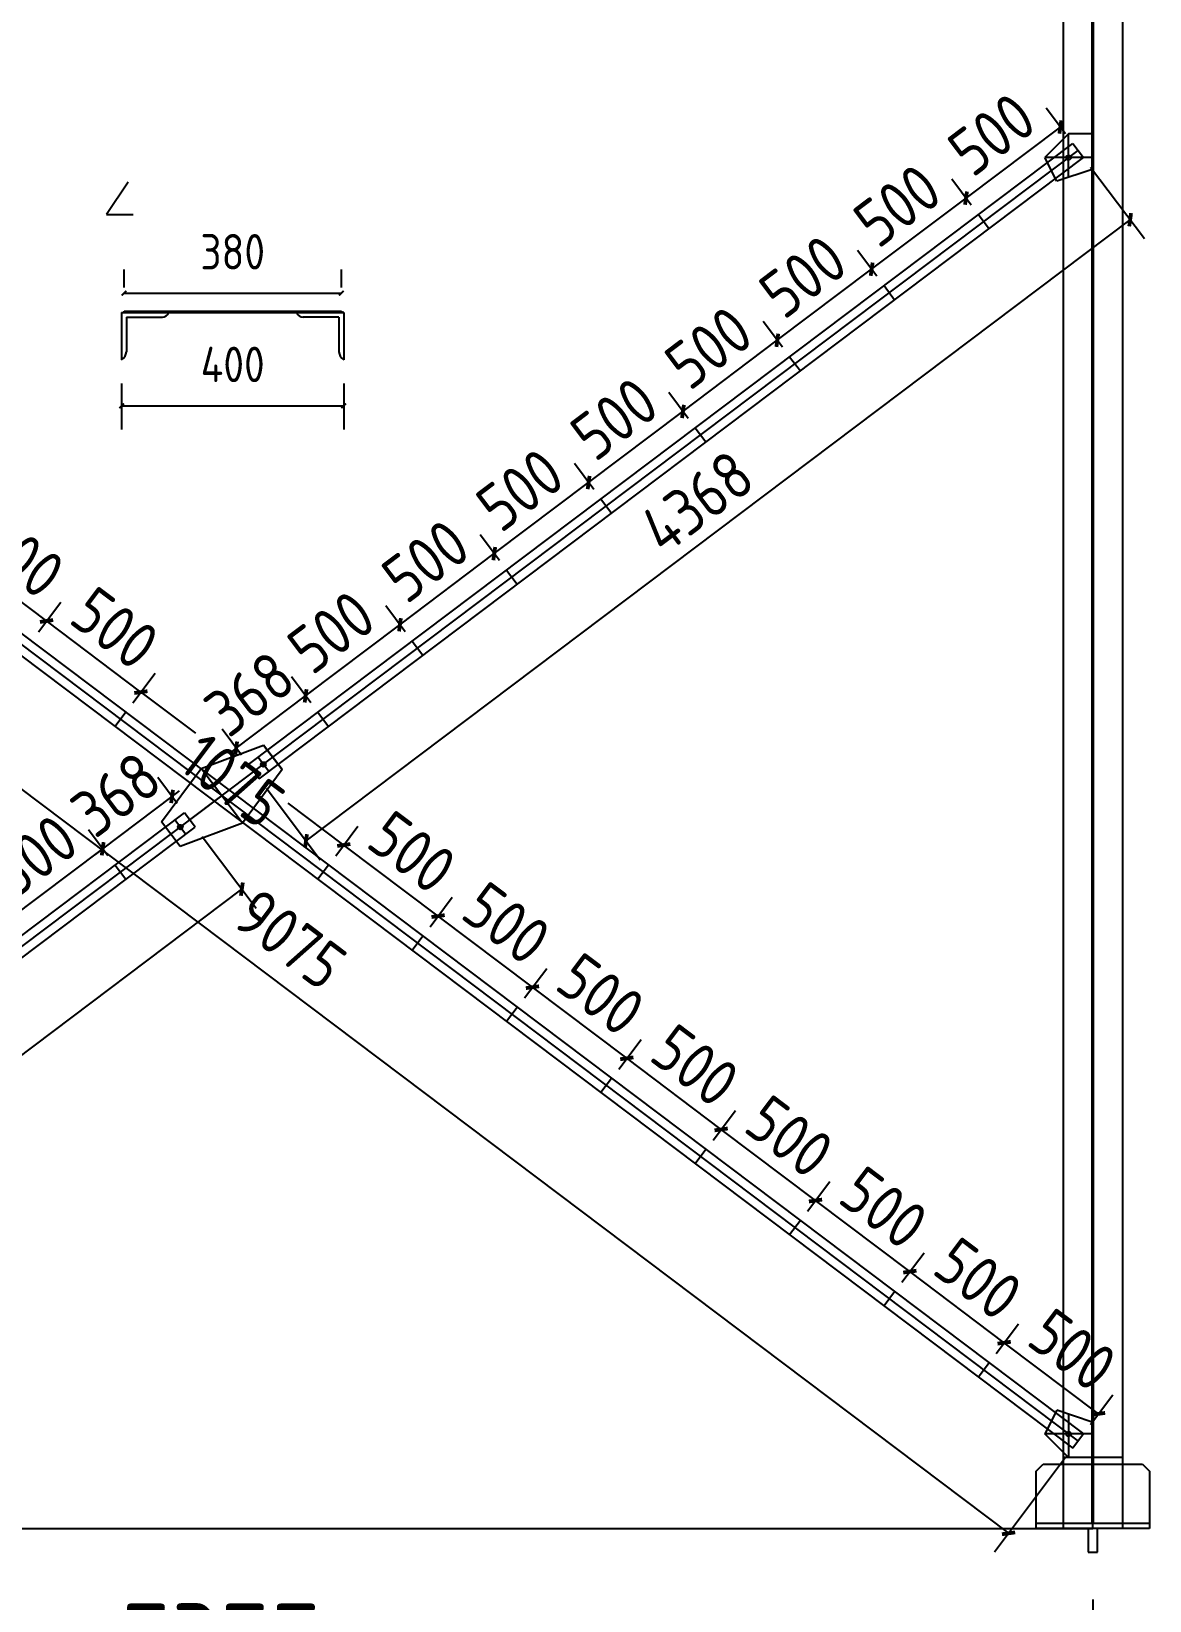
# Model space of a CAD drawing. Extents: x 411778 to 673094, y -11605 to 324395.
# Drawn here: x 499652 to 504386, y 61674 to 68313 of the extents above; entities that cross this region are included whole.
import ezdxf

# ---------------------------------------------------------------- set-up
doc = ezdxf.new("R2010")
doc.units = 0
doc.header["$LTSCALE"] = 1000
doc.header["$MEASUREMENT"] = 0
doc.layers.add('DOTE', color=1, linetype='Continuous')
doc.styles.get("Standard").update_dxf_attribs({"font": 'gbenor.shx', "bigfont": 'gbcbig.shx'})
doc.dimstyles.get("Standard").update_dxf_attribs({"dimscale": 100, "dimtxt": 3.5, "dimasz": 1, "dimexe": 2.5, "dimexo": 3, "dimgap": 1.5, "dimtad": 1, "dimdec": 0, "dimzin": 0, "dimdsep": 46, "dimtxsty": 'Standard', "dimblk": 'ARCHTICK', "dimcen": 0.09, "dimadec": 0, "dimazin": 0, "dimtfac": 1, "dimtdec": 0, "dimtix": 1, "dimtmove": 2, "dimatfit": 3, "dimfxl": 1, "dimtolj": 1, "dimtzin": 0, "dimarcsym": 0})

# ---------------------------------------------------------------- blocks, each defined once
blk = doc.blocks.new('_ArchTick')
at = {"color": 0, "linetype": 'ByBlock', "const_width": 0.4}
blk.add_lwpolyline([(-0.5, -0.5), (0.5, 0.5)], dxfattribs=at)
blk = doc.blocks.new('*D704')
at = {"color": 0, "lineweight": -2}
for p, q in [((496771, 61679), (496771, 60912)), ((504146, 61679), (504146, 60912)), ((496771, 61162), (504146, 61162))]:
    blk.add_line(p, q, dxfattribs=at)
at = {"layer": 'Defpoints', "color": 0}
for p in [(496771, 61979), (504146, 61979), (504146, 61162)]:
    blk.add_point(p, dxfattribs=at)
at = {"color": 0, "lineweight": -2, "xscale": 100, "yscale": 100, "zscale": 100, "rotation": 180}
blk.add_blockref('_ArchTick', (496771, 61162), dxfattribs=at)
at = {"color": 0, "lineweight": -2, "xscale": 100, "yscale": 100, "zscale": 100}
blk.add_blockref('_ArchTick', (504146, 61162), dxfattribs=at)
at = {"color": 0, "insert": (500458.5, 61487), "char_height": 350, "attachment_point": 5}
blk.add_mtext('\\A1;7375', dxfattribs=at)
blk = doc.blocks.new('*D713')
at = {"color": 3, "lineweight": -2}
for p, q in [((499976.4, 64825.4), (499894.1, 64934.8)), ((499554.9, 64554.1), (499954.2, 64854.9)), ((499577.1, 64524.6), (499494.7, 64633.9))]:
    blk.add_line(p, q, dxfattribs=at)
at = {"layer": 'Defpoints', "color": 0}
for p in [(499954.2, 64854.9), (500006.5, 64785.5), (499607.1, 64484.7)]:
    blk.add_point(p, dxfattribs=at)
at = {"color": 3, "lineweight": -2, "xscale": 40, "yscale": 40, "zscale": 40}
for p, rotation in [((499954.2, 64854.9), 36.98863594394676), ((499554.9, 64554.1), 216.9886359439468)]:
    blk.add_blockref('_ArchTick', p, dxfattribs=dict(at, rotation=rotation))
at = {"color": 0, "insert": (499664.3, 64824.3), "char_height": 200, "attachment_point": 5, "rotation": 36.98864}
blk.add_mtext('\\A1;500', dxfattribs=at)
blk = doc.blocks.new('*D714')
at = {"color": 3, "lineweight": -2}
for p, q in [((500270.1, 65046.6), (500187.7, 65155.9)), ((499954.2, 64854.9), (500247.9, 65076.1)), ((500247.9, 65076.1), (500279.8, 65100.1)), ((499976.4, 64825.4), (499894.1, 64934.8)), ((499954.2, 64854.9), (499922.3, 64830.8))]:
    blk.add_line(p, q, dxfattribs=at)
at = {"layer": 'Defpoints', "color": 0}
for p in [(500247.9, 65076.1), (500300.1, 65006.7), (500006.5, 64785.5)]:
    blk.add_point(p, dxfattribs=at)
at = {"color": 3, "lineweight": -2, "xscale": 40, "yscale": 40, "zscale": 40}
for p, rotation in [((500247.9, 65076.1), 216.9886359439468), ((499954.2, 64854.9), 36.98863594394673)]:
    blk.add_blockref('_ArchTick', p, dxfattribs=dict(at, rotation=rotation))
at = {"color": 0, "insert": (500010.8, 65085.3), "char_height": 200, "attachment_point": 5, "rotation": 36.98864}
blk.add_mtext('\\A1;368', dxfattribs=at)
blk = doc.blocks.new('*D715')
at = {"color": 3, "lineweight": -2}
for p, q in [((500835.3, 65472.3), (500752.9, 65581.7)), ((500519.4, 65280.6), (500813.1, 65501.8)), ((500813.1, 65501.8), (500845, 65525.9)), ((500541.6, 65251.2), (500459.3, 65360.5)), ((500519.4, 65280.6), (500487.5, 65256.6))]:
    blk.add_line(p, q, dxfattribs=at)
at = {"layer": 'Defpoints', "color": 0}
for p in [(500813.1, 65501.8), (500865.4, 65432.4), (500571.7, 65211.2)]:
    blk.add_point(p, dxfattribs=at)
at = {"color": 3, "lineweight": -2, "xscale": 40, "yscale": 40, "zscale": 40}
for p, rotation in [((500813.1, 65501.8), 216.9886359439468), ((500519.4, 65280.6), 36.98863594394673)]:
    blk.add_blockref('_ArchTick', p, dxfattribs=dict(at, rotation=rotation))
at = {"color": 0, "insert": (500576, 65511), "char_height": 200, "attachment_point": 5, "rotation": 36.98864}
blk.add_mtext('\\A1;368', dxfattribs=at)
blk = doc.blocks.new('*D716')
at = {"color": 3, "lineweight": -2}
for p, q in [((501234.7, 65773.2), (501152.3, 65882.5)), ((500813.1, 65501.8), (501212.5, 65802.6)), ((500835.3, 65472.3), (500752.9, 65581.7))]:
    blk.add_line(p, q, dxfattribs=at)
at = {"layer": 'Defpoints', "color": 0}
for p in [(501212.5, 65802.6), (501264.7, 65733.2), (500865.4, 65432.4)]:
    blk.add_point(p, dxfattribs=at)
at = {"color": 3, "lineweight": -2, "xscale": 40, "yscale": 40, "zscale": 40}
for p, rotation in [((501212.5, 65802.6), 36.98863594394676), ((500813.1, 65501.8), 216.9886359439468)]:
    blk.add_blockref('_ArchTick', p, dxfattribs=dict(at, rotation=rotation))
at = {"color": 0, "insert": (500922.5, 65772), "char_height": 200, "attachment_point": 5, "rotation": 36.98864}
blk.add_mtext('\\A1;500', dxfattribs=at)
blk = doc.blocks.new('*D717')
at = {"color": 3, "lineweight": -2}
for p, q in [((501634, 66074), (501551.7, 66183.3)), ((501212.5, 65802.6), (501611.8, 66103.5)), ((501234.7, 65773.2), (501152.3, 65882.5))]:
    blk.add_line(p, q, dxfattribs=at)
at = {"layer": 'Defpoints', "color": 0}
for p in [(501611.8, 66103.5), (501664.1, 66034.1), (501264.7, 65733.2)]:
    blk.add_point(p, dxfattribs=at)
at = {"color": 3, "lineweight": -2, "xscale": 40, "yscale": 40, "zscale": 40}
for p, rotation in [((501611.8, 66103.5), 36.98863594394676), ((501212.5, 65802.6), 216.9886359439468)]:
    blk.add_blockref('_ArchTick', p, dxfattribs=dict(at, rotation=rotation))
at = {"color": 0, "insert": (501321.9, 66072.9), "char_height": 200, "attachment_point": 5, "rotation": 36.98864}
blk.add_mtext('\\A1;500', dxfattribs=at)
blk = doc.blocks.new('*D718')
at = {"color": 3, "lineweight": -2}
for p, q in [((502033.4, 66374.8), (501951, 66484.2)), ((501611.8, 66103.5), (502011.2, 66404.3)), ((501634, 66074), (501551.7, 66183.3))]:
    blk.add_line(p, q, dxfattribs=at)
at = {"layer": 'Defpoints', "color": 0}
for p in [(502011.2, 66404.3), (502063.5, 66334.9), (501664.1, 66034.1)]:
    blk.add_point(p, dxfattribs=at)
at = {"color": 3, "lineweight": -2, "xscale": 40, "yscale": 40, "zscale": 40}
for p, rotation in [((502011.2, 66404.3), 36.98863594394676), ((501611.8, 66103.5), 216.9886359439468)]:
    blk.add_blockref('_ArchTick', p, dxfattribs=dict(at, rotation=rotation))
at = {"color": 0, "insert": (501721.3, 66373.7), "char_height": 200, "attachment_point": 5, "rotation": 36.98864}
blk.add_mtext('\\A1;500', dxfattribs=at)
blk = doc.blocks.new('*D719')
at = {"color": 3, "lineweight": -2}
for p, q in [((502432.8, 66675.7), (502350.4, 66785)), ((502011.2, 66404.3), (502410.6, 66705.1)), ((502033.4, 66374.8), (501951, 66484.2))]:
    blk.add_line(p, q, dxfattribs=at)
at = {"layer": 'Defpoints', "color": 0}
for p in [(502410.6, 66705.1), (502462.9, 66635.7), (502063.5, 66334.9)]:
    blk.add_point(p, dxfattribs=at)
at = {"color": 3, "lineweight": -2, "xscale": 40, "yscale": 40, "zscale": 40}
for p, rotation in [((502410.6, 66705.1), 36.98863594394676), ((502011.2, 66404.3), 216.9886359439468)]:
    blk.add_blockref('_ArchTick', p, dxfattribs=dict(at, rotation=rotation))
at = {"color": 0, "insert": (502120.7, 66674.5), "char_height": 200, "attachment_point": 5, "rotation": 36.98864}
blk.add_mtext('\\A1;500', dxfattribs=at)
blk = doc.blocks.new('*D720')
at = {"color": 3, "lineweight": -2}
for p, q in [((502832.2, 66976.5), (502749.8, 67085.8)), ((502410.6, 66705.1), (502810, 67006)), ((502432.8, 66675.7), (502350.4, 66785))]:
    blk.add_line(p, q, dxfattribs=at)
at = {"layer": 'Defpoints', "color": 0}
for p in [(502810, 67006), (502862.2, 66936.6), (502462.9, 66635.7)]:
    blk.add_point(p, dxfattribs=at)
at = {"color": 3, "lineweight": -2, "xscale": 40, "yscale": 40, "zscale": 40}
for p, rotation in [((502810, 67006), 36.98863594394676), ((502410.6, 66705.1), 216.9886359439468)]:
    blk.add_blockref('_ArchTick', p, dxfattribs=dict(at, rotation=rotation))
at = {"color": 0, "insert": (502520, 66975.4), "char_height": 200, "attachment_point": 5, "rotation": 36.98864}
blk.add_mtext('\\A1;500', dxfattribs=at)
blk = doc.blocks.new('*D721')
at = {"color": 3, "lineweight": -2}
for p, q in [((503231.5, 67277.3), (503149.2, 67386.7)), ((502810, 67006), (503209.3, 67306.8)), ((502832.2, 66976.5), (502749.8, 67085.8))]:
    blk.add_line(p, q, dxfattribs=at)
at = {"layer": 'Defpoints', "color": 0}
for p in [(503209.3, 67306.8), (503261.6, 67237.4), (502862.2, 66936.6)]:
    blk.add_point(p, dxfattribs=at)
at = {"color": 3, "lineweight": -2, "xscale": 40, "yscale": 40, "zscale": 40}
for p, rotation in [((503209.3, 67306.8), 36.98863594394676), ((502810, 67006), 216.9886359439468)]:
    blk.add_blockref('_ArchTick', p, dxfattribs=dict(at, rotation=rotation))
at = {"color": 0, "insert": (502919.4, 67276.2), "char_height": 200, "attachment_point": 5, "rotation": 36.98864}
blk.add_mtext('\\A1;500', dxfattribs=at)
blk = doc.blocks.new('*D722')
at = {"color": 3, "lineweight": -2}
for p, q in [((503630.9, 67578.1), (503548.6, 67687.5)), ((503209.3, 67306.8), (503608.7, 67607.6)), ((503231.5, 67277.3), (503149.2, 67386.7))]:
    blk.add_line(p, q, dxfattribs=at)
at = {"layer": 'Defpoints', "color": 0}
for p in [(503608.7, 67607.6), (503661, 67538.2), (503261.6, 67237.4)]:
    blk.add_point(p, dxfattribs=at)
at = {"color": 3, "lineweight": -2, "xscale": 40, "yscale": 40, "zscale": 40}
for p, rotation in [((503608.7, 67607.6), 36.98863594394676), ((503209.3, 67306.8), 216.9886359439468)]:
    blk.add_blockref('_ArchTick', p, dxfattribs=dict(at, rotation=rotation))
at = {"color": 0, "insert": (503318.8, 67577), "char_height": 200, "attachment_point": 5, "rotation": 36.98864}
blk.add_mtext('\\A1;500', dxfattribs=at)
blk = doc.blocks.new('*D723')
at = {"color": 3, "lineweight": -2}
for p, q in [((504030.3, 67879), (503947.9, 67988.3)), ((503608.7, 67607.6), (504008.1, 67908.4)), ((503630.9, 67578.1), (503548.6, 67687.5))]:
    blk.add_line(p, q, dxfattribs=at)
at = {"layer": 'Defpoints', "color": 0}
for p in [(504008.1, 67908.4), (504060.4, 67839), (503661, 67538.2)]:
    blk.add_point(p, dxfattribs=at)
at = {"color": 3, "lineweight": -2, "xscale": 40, "yscale": 40, "zscale": 40}
for p, rotation in [((504008.1, 67908.4), 36.98863594394676), ((503608.7, 67607.6), 216.9886359439468)]:
    blk.add_blockref('_ArchTick', p, dxfattribs=dict(at, rotation=rotation))
at = {"color": 0, "insert": (503718.2, 67877.8), "char_height": 200, "attachment_point": 5, "rotation": 36.98864}
blk.add_mtext('\\A1;500', dxfattribs=at)
blk = doc.blocks.new('*D724')
at = {"color": 3, "lineweight": -2}
for p, q in [((503736.2, 62719.6), (503830.5, 62844.8)), ((504169.7, 62464.1), (503770.3, 62764.9)), ((504135.6, 62418.8), (504229.9, 62544))]:
    blk.add_line(p, q, dxfattribs=at)
at = {"layer": 'Defpoints', "color": 0}
for p in [(503770.3, 62764.9), (503706.1, 62679.7), (504105.5, 62378.9)]:
    blk.add_point(p, dxfattribs=at)
at = {"color": 3, "lineweight": -2, "xscale": 40, "yscale": 40, "zscale": 40}
for p, rotation in [((503770.3, 62764.9), 143.0113640560332), ((504169.7, 62464.1), 323.0113640560332)]:
    blk.add_blockref('_ArchTick', p, dxfattribs=dict(at, rotation=rotation))
at = {"color": 0, "insert": (504060.2, 62734.3), "char_height": 200, "attachment_point": 5, "rotation": 323.01136}
blk.add_mtext('\\A1;500', dxfattribs=at)
blk = doc.blocks.new('*D725')
at = {"color": 3, "lineweight": -2}
for p, q in [((503336.8, 63020.5), (503431.1, 63145.6)), ((503770.3, 62764.9), (503370.9, 63065.7)), ((503736.2, 62719.6), (503830.5, 62844.8))]:
    blk.add_line(p, q, dxfattribs=at)
at = {"layer": 'Defpoints', "color": 0}
for p in [(503370.9, 63065.7), (503306.7, 62980.5), (503706.1, 62679.7)]:
    blk.add_point(p, dxfattribs=at)
at = {"color": 3, "lineweight": -2, "xscale": 40, "yscale": 40, "zscale": 40}
for p, rotation in [((503370.9, 63065.7), 143.0113640560533), ((503770.3, 62764.9), 323.0113640560533)]:
    blk.add_blockref('_ArchTick', p, dxfattribs=dict(at, rotation=rotation))
at = {"color": 0, "insert": (503660.9, 63035.1), "char_height": 200, "attachment_point": 5, "rotation": 323.01136}
blk.add_mtext('\\A1;500', dxfattribs=at)
blk = doc.blocks.new('*D726')
at = {"color": 3, "lineweight": -2}
for p, q in [((502937.5, 63321.3), (503031.7, 63446.4)), ((503370.9, 63065.7), (502971.6, 63366.6)), ((503336.8, 63020.5), (503431.1, 63145.6))]:
    blk.add_line(p, q, dxfattribs=at)
at = {"layer": 'Defpoints', "color": 0}
for p in [(502971.6, 63366.6), (502907.4, 63281.4), (503306.7, 62980.5)]:
    blk.add_point(p, dxfattribs=at)
at = {"color": 3, "lineweight": -2, "xscale": 40, "yscale": 40, "zscale": 40}
for p, rotation in [((502971.6, 63366.6), 143.0113640560533), ((503370.9, 63065.7), 323.0113640560533)]:
    blk.add_blockref('_ArchTick', p, dxfattribs=dict(at, rotation=rotation))
at = {"color": 0, "insert": (503261.5, 63336), "char_height": 200, "attachment_point": 5, "rotation": 323.01136}
blk.add_mtext('\\A1;500', dxfattribs=at)
blk = doc.blocks.new('*D727')
at = {"color": 3, "lineweight": -2}
for p, q in [((502538.1, 63622.1), (502632.3, 63747.3)), ((502971.6, 63366.6), (502572.2, 63667.4)), ((502937.5, 63321.3), (503031.7, 63446.4))]:
    blk.add_line(p, q, dxfattribs=at)
at = {"layer": 'Defpoints', "color": 0}
for p in [(502572.2, 63667.4), (502508, 63582.2), (502907.4, 63281.4)]:
    blk.add_point(p, dxfattribs=at)
at = {"color": 3, "lineweight": -2, "xscale": 40, "yscale": 40, "zscale": 40}
for p, rotation in [((502572.2, 63667.4), 143.0113640560533), ((502971.6, 63366.6), 323.0113640560533)]:
    blk.add_blockref('_ArchTick', p, dxfattribs=dict(at, rotation=rotation))
at = {"color": 0, "insert": (502862.1, 63636.8), "char_height": 200, "attachment_point": 5, "rotation": 323.01136}
blk.add_mtext('\\A1;500', dxfattribs=at)
blk = doc.blocks.new('*D728')
at = {"color": 3, "lineweight": -2}
for p, q in [((502138.7, 63922.9), (502233, 64048.1)), ((502572.2, 63667.4), (502172.8, 63968.2)), ((502538.1, 63622.1), (502632.3, 63747.3))]:
    blk.add_line(p, q, dxfattribs=at)
at = {"layer": 'Defpoints', "color": 0}
for p in [(502172.8, 63968.2), (502108.6, 63883), (502508, 63582.2)]:
    blk.add_point(p, dxfattribs=at)
at = {"color": 3, "lineweight": -2, "xscale": 40, "yscale": 40, "zscale": 40}
for p, rotation in [((502172.8, 63968.2), 143.0113640560533), ((502572.2, 63667.4), 323.0113640560533)]:
    blk.add_blockref('_ArchTick', p, dxfattribs=dict(at, rotation=rotation))
at = {"color": 0, "insert": (502462.7, 63937.6), "char_height": 200, "attachment_point": 5, "rotation": 323.01136}
blk.add_mtext('\\A1;500', dxfattribs=at)
blk = doc.blocks.new('*D729')
at = {"color": 3, "lineweight": -2}
for p, q in [((501739.3, 64223.8), (501833.6, 64348.9)), ((502172.8, 63968.2), (501773.4, 64269.1)), ((502138.7, 63922.9), (502233, 64048.1))]:
    blk.add_line(p, q, dxfattribs=at)
at = {"layer": 'Defpoints', "color": 0}
for p in [(501773.4, 64269.1), (501709.2, 64183.8), (502108.6, 63883)]:
    blk.add_point(p, dxfattribs=at)
at = {"color": 3, "lineweight": -2, "xscale": 40, "yscale": 40, "zscale": 40}
for p, rotation in [((501773.4, 64269.1), 143.0113640560533), ((502172.8, 63968.2), 323.0113640560533)]:
    blk.add_blockref('_ArchTick', p, dxfattribs=dict(at, rotation=rotation))
at = {"color": 0, "insert": (502063.4, 64238.5), "char_height": 200, "attachment_point": 5, "rotation": 323.01136}
blk.add_mtext('\\A1;500', dxfattribs=at)
blk = doc.blocks.new('*D730')
at = {"color": 3, "lineweight": -2}
for p, q in [((501339.9, 64524.6), (501434.2, 64649.8)), ((501773.4, 64269.1), (501374, 64569.9)), ((501739.3, 64223.8), (501833.6, 64348.9))]:
    blk.add_line(p, q, dxfattribs=at)
at = {"layer": 'Defpoints', "color": 0}
for p in [(501374, 64569.9), (501309.9, 64484.7), (501709.2, 64183.8)]:
    blk.add_point(p, dxfattribs=at)
at = {"color": 3, "lineweight": -2, "xscale": 40, "yscale": 40, "zscale": 40}
for p, rotation in [((501374, 64569.9), 143.0113640560533), ((501773.4, 64269.1), 323.0113640560533)]:
    blk.add_blockref('_ArchTick', p, dxfattribs=dict(at, rotation=rotation))
at = {"color": 0, "insert": (501664, 64539.3), "char_height": 200, "attachment_point": 5, "rotation": 323.01136}
blk.add_mtext('\\A1;500', dxfattribs=at)
blk = doc.blocks.new('*D731')
at = {"color": 3, "lineweight": -2}
for p, q in [((500940.6, 64825.4), (501034.8, 64950.6)), ((501374, 64569.9), (500974.7, 64870.7)), ((501339.9, 64524.6), (501434.2, 64649.8))]:
    blk.add_line(p, q, dxfattribs=at)
at = {"layer": 'Defpoints', "color": 0}
for p in [(500974.7, 64870.7), (500910.5, 64785.5), (501309.9, 64484.7)]:
    blk.add_point(p, dxfattribs=at)
at = {"color": 3, "lineweight": -2, "xscale": 40, "yscale": 40, "zscale": 40}
for p, rotation in [((500974.7, 64870.7), 143.0113640560533), ((501374, 64569.9), 323.0113640560533)]:
    blk.add_blockref('_ArchTick', p, dxfattribs=dict(at, rotation=rotation))
at = {"color": 0, "insert": (501264.6, 64840.1), "char_height": 200, "attachment_point": 5, "rotation": 323.01136}
blk.add_mtext('\\A1;500', dxfattribs=at)
blk = doc.blocks.new('*D732')
at = {"color": 3, "lineweight": -2}
for p, q in [((500081.7, 65472.3), (500176, 65597.5)), ((500115.8, 65517.6), (500347.2, 65343.4)), ((500974.7, 64870.7), (500738.8, 65048.4)), ((500940.6, 64825.4), (501034.8, 64950.6))]:
    blk.add_line(p, q, dxfattribs=at)
at = {"layer": 'Defpoints', "color": 0}
for p in [(500115.8, 65517.6), (500051.6, 65432.4), (500910.5, 64785.5)]:
    blk.add_point(p, dxfattribs=at)
at = {"color": 3, "lineweight": -2, "xscale": 40, "yscale": 40, "zscale": 40}
for p, rotation in [((500115.8, 65517.6), 143.0113640560533), ((500974.7, 64870.7), 323.0113640560533)]:
    blk.add_blockref('_ArchTick', p, dxfattribs=dict(at, rotation=rotation))
at = {"color": 0, "insert": (500503.5, 65143.5), "char_height": 200, "attachment_point": 5, "rotation": 323.01136}
blk.add_mtext('\\A1;1075', dxfattribs=at)
blk = doc.blocks.new('*D733')
at = {"color": 3, "lineweight": -2}
for p, q in [((499682.3, 65773.2), (499776.6, 65898.3)), ((500115.8, 65517.6), (499716.5, 65818.5)), ((500081.7, 65472.3), (500176, 65597.5))]:
    blk.add_line(p, q, dxfattribs=at)
at = {"layer": 'Defpoints', "color": 0}
for p in [(499716.5, 65818.5), (499652.3, 65733.2), (500051.6, 65432.4)]:
    blk.add_point(p, dxfattribs=at)
at = {"color": 3, "lineweight": -2, "xscale": 40, "yscale": 40, "zscale": 40}
for p, rotation in [((499716.5, 65818.5), 143.0113640560533), ((500115.8, 65517.6), 323.0113640560533)]:
    blk.add_blockref('_ArchTick', p, dxfattribs=dict(at, rotation=rotation))
at = {"color": 0, "insert": (500006.4, 65787.9), "char_height": 200, "attachment_point": 5, "rotation": 323.01136}
blk.add_mtext('\\A1;500', dxfattribs=at)
blk = doc.blocks.new('*D734')
at = {"color": 3, "lineweight": -2}
for p, q in [((499283, 66074), (499377.2, 66199.2)), ((499716.5, 65818.5), (499317.1, 66119.3)), ((499682.3, 65773.2), (499776.6, 65898.3))]:
    blk.add_line(p, q, dxfattribs=at)
at = {"layer": 'Defpoints', "color": 0}
for p in [(499317.1, 66119.3), (499252.9, 66034.1), (499652.3, 65733.2)]:
    blk.add_point(p, dxfattribs=at)
at = {"color": 3, "lineweight": -2, "xscale": 40, "yscale": 40, "zscale": 40}
for p, rotation in [((499317.1, 66119.3), 143.0113640560533), ((499716.5, 65818.5), 323.0113640560533)]:
    blk.add_blockref('_ArchTick', p, dxfattribs=dict(at, rotation=rotation))
at = {"color": 0, "insert": (499607, 66088.7), "char_height": 200, "attachment_point": 5, "rotation": 323.01136}
blk.add_mtext('\\A1;500', dxfattribs=at)
blk = doc.blocks.new('*D741')
at = {"color": 3, "lineweight": -2}
for p, q in [((500375.4, 64906.8), (500603.4, 64604)), ((497054.6, 62056.1), (500543.3, 64683.9)), ((496886.7, 62279), (497114.8, 61976.2))]:
    blk.add_line(p, q, dxfattribs=at)
at = {"layer": 'Defpoints', "color": 0}
for p in [(500345.3, 64946.8), (500543.3, 64683.9), (496856.6, 62319)]:
    blk.add_point(p, dxfattribs=at)
at = {"color": 3, "lineweight": -2, "xscale": 40, "yscale": 40, "zscale": 40}
for p, rotation in [((500543.3, 64683.9), 36.98863594396601), ((497054.6, 62056.1), 216.988635943966)]:
    blk.add_blockref('_ArchTick', p, dxfattribs=dict(at, rotation=rotation))
at = {"color": 0, "insert": (498708.7, 63489.8), "char_height": 200, "attachment_point": 5, "rotation": 36.98864}
blk.add_mtext('\\A1;4368', dxfattribs=at)
blk = doc.blocks.new('*D742')
at = {"color": 3, "lineweight": -2}
for p, q in [((504135.6, 67739.2), (504363.7, 67436.4)), ((500814.9, 64888.5), (504303.5, 67516.3)), ((500646.9, 65111.4), (500875, 64808.6))]:
    blk.add_line(p, q, dxfattribs=at)
at = {"layer": 'Defpoints', "color": 0}
for p in [(504105.5, 67779.1), (504303.5, 67516.3), (500616.9, 65151.3)]:
    blk.add_point(p, dxfattribs=at)
at = {"color": 3, "lineweight": -2, "xscale": 40, "yscale": 40, "zscale": 40}
for p, rotation in [((504303.5, 67516.3), 36.98863594394676), ((500814.9, 64888.5), 216.9886359439468)]:
    blk.add_blockref('_ArchTick', p, dxfattribs=dict(at, rotation=rotation))
at = {"color": 0, "insert": (502468.9, 66322.2), "char_height": 200, "attachment_point": 5, "rotation": 36.98864}
blk.add_mtext('\\A1;4368', dxfattribs=at)
blk = doc.blocks.new('*D743')
at = {"color": 3, "lineweight": -2}
for p, q in [((496781.4, 67739.2), (496479.9, 67338.9)), ((496540.1, 67418.8), (503788.9, 61958.6)), ((504030.3, 62279), (503728.8, 61878.7))]:
    blk.add_line(p, q, dxfattribs=at)
at = {"layer": 'Defpoints', "color": 0}
for p in [(496811.5, 67779.1), (504060.4, 62319), (503788.9, 61958.6)]:
    blk.add_point(p, dxfattribs=at)
at = {"color": 3, "lineweight": -2, "xscale": 40, "yscale": 40, "zscale": 40}
for p, rotation in [((496540.1, 67418.8), 143.011364056067), ((503788.9, 61958.6), 323.011364056067)]:
    blk.add_blockref('_ArchTick', p, dxfattribs=dict(at, rotation=rotation))
at = {"color": 0, "insert": (500748.5, 64471.5), "char_height": 200, "attachment_point": 5, "rotation": 323.01136}
blk.add_mtext('\\A1;9075', dxfattribs=at)
blk = doc.blocks.new('*D804')
at = {"color": 3, "lineweight": -2}
for p, q in [((500034.4, 66823.9), (500034.4, 66629)), ((500974.4, 66823.9), (500974.4, 66629)), ((500034.4, 66729), (500974.4, 66729))]:
    blk.add_line(p, q, dxfattribs=at)
at = {"layer": 'Defpoints', "color": 0}
for p in [(500034.4, 66923.9), (500974.4, 66923.9), (500974.4, 66729)]:
    blk.add_point(p, dxfattribs=at)
at = {"color": 3, "lineweight": -2, "xscale": 20, "yscale": 20, "zscale": 20, "rotation": 180}
blk.add_blockref('_ArchTick', (500034.4, 66729), dxfattribs=at)
at = {"color": 3, "lineweight": -2, "xscale": 20, "yscale": 20, "zscale": 20}
blk.add_blockref('_ArchTick', (500974.4, 66729), dxfattribs=at)
at = {"color": 0, "insert": (500504.4, 66904), "char_height": 150, "attachment_point": 5}
blk.add_mtext('\\A1;400', dxfattribs=at)
blk = doc.blocks.new('*D805')
at = {"color": 3, "lineweight": -2}
for p, q in [((500044.4, 67228.9), (500044.4, 67305.6)), ((500964.4, 67228.9), (500964.4, 67305.6)), ((500044.4, 67205.6), (500964.4, 67205.6))]:
    blk.add_line(p, q, dxfattribs=at)
at = {"layer": 'Defpoints', "color": 0}
for p in [(500964.4, 67205.6), (500044.4, 67128.9), (500964.4, 67128.9)]:
    blk.add_point(p, dxfattribs=at)
at = {"color": 3, "lineweight": -2, "xscale": 20, "yscale": 20, "zscale": 20, "rotation": 180}
blk.add_blockref('_ArchTick', (500044.4, 67205.6), dxfattribs=at)
at = {"color": 3, "lineweight": -2, "xscale": 20, "yscale": 20, "zscale": 20}
blk.add_blockref('_ArchTick', (500964.4, 67205.6), dxfattribs=at)
at = {"color": 0, "insert": (500504.4, 67380.6), "char_height": 150, "attachment_point": 5}
blk.add_mtext('\\A1;380', dxfattribs=at)
blk = doc.blocks.new('*D2275')
at = {"color": 3, "lineweight": -2}
for p, q in [((504109.2, 70037.2), (504227, 69448.6)), ((496940.3, 68092.8), (504207.3, 69546.6)), ((496842.1, 68583.4), (496959.9, 67994.8))]:
    blk.add_line(p, q, dxfattribs=at)
at = {"layer": 'Defpoints', "color": 0}
for p in [(504099.4, 70086.2), (504207.3, 69546.6), (496832.3, 68632.4)]:
    blk.add_point(p, dxfattribs=at)
at = {"color": 3, "lineweight": -2, "xscale": 40, "yscale": 40, "zscale": 40}
for p, rotation in [((504207.3, 69546.6), 11.31299442100062), ((496940.3, 68092.8), 191.3129944210006)]:
    blk.add_blockref('_ArchTick', p, dxfattribs=dict(at, rotation=rotation))
at = {"color": 0, "insert": (500544.4, 68966.8), "char_height": 200, "attachment_point": 5, "rotation": 11.31299}
blk.add_mtext('\\A1;7411', dxfattribs=at)

msp = doc.modelspace()

# ---------------------------------------------------------------- linework, layer by layer
for p, q in [((504021, 61979), (504021, 70979)), ((504143, 62001), (504143, 70979)), ((504149, 62001), (504149, 70979)), ((504271, 70979), (504271, 61979)), ((496770.2, 67857.2), (504082.9, 62348.9)), ((504043, 67879), (503943, 67779)), ((504143, 67879), (504043, 67879)), ((504043, 67695.7), (504043, 67879)), ((504143, 67729), (504143, 67879)), ((496856.6, 67839), (504105.5, 62378.9)), ((500571.7, 65211.2), (504060.4, 67839)), ((500594.3, 65181.3), (504082.9, 67809.1)), ((504060.4, 67839), (504105.5, 67779.1)), ((496811.5, 67779.1), (504060.4, 62319)), ((500616.9, 65151.3), (504105.5, 67779.1)), ((504143, 67779), (503943, 67779)), ((503993, 67679), (503943, 67779)), ((504143, 67729), (503993, 67679)), ((500061.5, 67675.1), (499970.5, 67538.6)), ((499970.5, 67538.6), (500082.5, 67538.6)), ((503661, 67538.2), (503706.1, 67478.3)), ((503261.6, 67237.4), (503306.7, 67177.5)), ((500034.4, 67123.9), (500034.4, 66923.9)), ((500034.4, 67123.9), (500234.4, 67123.9)), ((500034.4, 67123.9), (500974.4, 67123.9)), ((500044.4, 67123.9), (500044.4, 67128.9)), ((500504.4, 67123.9), (500044.4, 67123.9)), ((500504.4, 67123.9), (500274.4, 67123.9)), ((500974.4, 67123.9), (500774.4, 67123.9)), ((500964.4, 67128.9), (500964.4, 67123.9)), ((500974.4, 67123.9), (500974.4, 66923.9)), ((500974.4, 67123.9), (500974.4, 66923.9)), ((500054.4, 67103.9), (500054.4, 66957.9)), ((500054.4, 67103.9), (500206.9, 67103.9)), ((500954.4, 67103.9), (500801.9, 67103.9)), ((500954.4, 67103.9), (500954.4, 66957.9)), ((502862.2, 66936.6), (502907.4, 66876.6)), ((502462.9, 66635.7), (502508, 66575.8)), ((502063.5, 66334.9), (502108.6, 66275)), ((501664.1, 66034.1), (501709.2, 65974.2)), ((501264.7, 65733.2), (501309.9, 65673.3)), ((500051.6, 65432.4), (500006.5, 65372.5)), ((500865.4, 65432.4), (500910.5, 65372.5)), ((500371.3, 65194.8), (500635.1, 65293.4)), ((500713.3, 65189.5), (500635.1, 65293.4)), ((500635.1, 65293.4), (500713.3, 65189.5)), ((500282.8, 64946.6), (500634.2, 65211.4)), ((500616.9, 65151.3), (500571.7, 65211.2)), ((500656.8, 65181.4), (500611.7, 65241.3)), ((500203.7, 64968.5), (500371.3, 65194.8)), ((500545.7, 64963.2), (500371.3, 65194.8)), ((500713.3, 65189.5), (500545.7, 64963.2)), ((496834.1, 62348.9), (500458.5, 65079)), ((496811.5, 62378.9), (500300.1, 65006.7)), ((500345.3, 64946.8), (500300.1, 65006.7)), ((496856.6, 62319), (500345.3, 64946.8)), ((500281.9, 64864.6), (500203.7, 64968.5)), ((500305.3, 64916.7), (500260.2, 64976.6)), ((500545.7, 64963.2), (500281.9, 64864.6)), ((500006.5, 64785.5), (500051.6, 64725.6)), ((500910.5, 64785.5), (500865.4, 64725.6)), ((501309.9, 64484.7), (501264.7, 64424.8)), ((501709.2, 64183.8), (501664.1, 64123.9)), ((502108.6, 63883), (502063.5, 63823.1)), ((502508, 63582.2), (502462.9, 63522.3)), ((502907.4, 63281.4), (502862.2, 63221.4)), ((503306.7, 62980.5), (503261.6, 62920.6)), ((503706.1, 62679.7), (503661, 62619.8)), ((503993, 62479), (503943, 62379)), ((504143, 62429), (503993, 62479)), ((504043, 62462.3), (504043, 62279)), ((504143, 62429), (504143, 62279)), ((504143, 62379), (503943, 62379)), ((504043, 62279), (503943, 62379)), ((504068, 62379), (504018, 62379)), ((504043, 62404), (504043, 62354)), ((504105.5, 62378.9), (504060.4, 62319)), ((504271, 62279), (504021, 62279)), ((504143, 62279), (504043, 62279)), ((503906, 62221), (503936, 62251)), ((503906, 62001), (503906, 62221)), ((503936, 62251), (504356, 62251)), ((503936, 62251), (504356, 62251)), ((504356, 62251), (504386, 62221)), ((504386, 62221), (504386, 62001)), ((496646, 61979), (504146, 61979)), ((503906, 62001), (504386, 62001)), ((503906, 61979), (503906, 62001)), ((504386, 61979), (503906, 61979)), ((504146, 61979), (504126, 61979)), ((504386, 62001), (504386, 61979))]:
    msp.add_line(p, q)
at = {"color": 1}
for p, q in [((504146, 61979), (504146, 70979)), ((504126, 61979), (504126, 61879)), ((504166, 61879), (504166, 61979)), ((504126, 61879), (504166, 61879))]:
    msp.add_line(p, q, dxfattribs=at)
at = {"color": 2}
msp.add_line((500044.4, 67128.9), (500964.4, 67128.9), dxfattribs=at)
for centre in [(504043, 67779), (500634.2, 65211.4), (500282.8, 64946.6), (504043, 62379)]:
    msp.add_circle(centre, 10)
for centre, radius, start, end in [((500206.1, 67133.8), 30, 268.57749, 340.60709), ((500802.6, 67133.8), 30, 199.39291, 271.42251), ((500012.8, 66959.4), 41.6, 301.2337, 357.83521), ((500995.9, 66959.4), 41.6, 182.16479, 238.7663)]:
    msp.add_arc(centre, radius, start, end)
at = {"layer": 'DOTE'}
for p, q in [((504021, 61979), (504021, 70979)), ((504146, 61979), (504146, 70979))]:
    msp.add_line(p, q, dxfattribs=at)

# ---------------------------------------------------------------- dimensions: what is measured, and where the dimension line sits
for p1, p2, distance, picture, middle in [((496832.3, 68632.4), (504099.4, 70086.2), -550.3, '*D2275', (500544.4, 68966.8)), ((496856.6, 62319), (500345.3, 64946.8), -329.1, '*D741', (498708.7, 63489.8)), ((504105.5, 62378.9), (503706.1, 62679.7), -106.7, '*D724', (504060.2, 62734.3))]:
    dim = msp.add_aligned_dim(p1=p1, p2=p2, distance=distance, dimstyle='Standard', override={"dimtxt": 2, "dimasz": 0.4, "dimexe": 1, "dimexo": 0.5, "dimgap": 0.5, "dimclrd": 3, "dimclre": 3})
    dim.commit()
    dim.dimension.update_dxf_attribs({"geometry": picture, "text_midpoint": middle})
for base, p1, p2, angle, picture, middle in [((504008.1, 67908.4), (503661, 67538.2), (504060.4, 67839), 216.98864, '*D723', (503718.2, 67877.8)), ((503608.7, 67607.6), (503261.6, 67237.4), (503661, 67538.2), 216.98864, '*D722', (503318.8, 67577)), ((504303.5, 67516.3), (500616.9, 65151.3), (504105.5, 67779.1), 216.98864, '*D742', (502468.9, 66322.2)), ((503209.3, 67306.8), (502862.2, 66936.6), (503261.6, 67237.4), 216.98864, '*D721', (502919.4, 67276.2)), ((502810, 67006), (502462.9, 66635.7), (502862.2, 66936.6), 216.98864, '*D720', (502520, 66975.4)), ((502410.6, 66705.1), (502063.5, 66334.9), (502462.9, 66635.7), 216.98864, '*D719', (502120.7, 66674.5)), ((502011.2, 66404.3), (501664.1, 66034.1), (502063.5, 66334.9), 216.98864, '*D718', (501721.3, 66373.7)), ((499317.1, 66119.3), (499652.3, 65733.2), (499252.9, 66034.1), 323.01136, '*D734', (499607, 66088.7)), ((501611.8, 66103.5), (501264.7, 65733.2), (501664.1, 66034.1), 216.98864, '*D717', (501321.9, 66072.9)), ((499716.5, 65818.5), (500051.6, 65432.4), (499652.3, 65733.2), 323.01136, '*D733', (500006.4, 65787.9)), ((501212.5, 65802.6), (500865.4, 65432.4), (501264.7, 65733.2), 216.98864, '*D716', (500922.5, 65772)), ((500813.1, 65501.8), (500571.7, 65211.2), (500865.4, 65432.4), 216.98864, '*D715', (500576, 65511)), ((500247.9, 65076.1), (500006.5, 64785.5), (500300.1, 65006.7), 216.98864, '*D714', (500010.8, 65085.3)), ((499954.2, 64854.9), (499607.1, 64484.7), (500006.5, 64785.5), 216.98864, '*D713', (499664.3, 64824.3)), ((500974.7, 64870.7), (501309.9, 64484.7), (500910.5, 64785.5), 323.01136, '*D731', (501264.6, 64840.1)), ((501374, 64569.9), (501709.2, 64183.8), (501309.9, 64484.7), 323.01136, '*D730', (501664, 64539.3)), ((501773.4, 64269.1), (502108.6, 63883), (501709.2, 64183.8), 323.01136, '*D729', (502063.4, 64238.5)), ((502172.8, 63968.2), (502508, 63582.2), (502108.6, 63883), 323.01136, '*D728', (502462.7, 63937.6)), ((502572.2, 63667.4), (502907.4, 63281.4), (502508, 63582.2), 323.01136, '*D727', (502862.1, 63636.8)), ((502971.6, 63366.6), (503306.7, 62980.5), (502907.4, 63281.4), 323.01136, '*D726', (503261.5, 63336)), ((503370.9, 63065.7), (503706.1, 62679.7), (503306.7, 62980.5), 323.01136, '*D725', (503660.9, 63035.1))]:
    dim = msp.add_linear_dim(base=base, p1=p1, p2=p2, angle=angle, dimstyle='Standard', override={"dimtxt": 2, "dimasz": 0.4, "dimexe": 1, "dimexo": 0.5, "dimgap": 0.5, "dimclrd": 3, "dimclre": 3})
    dim.commit()
    dim.dimension.update_dxf_attribs({"geometry": picture, "text_midpoint": middle})
for base, p1, p2, picture, middle, dimtype in [((503788.9, 61958.6), (496811.5, 67779.1), (504060.4, 62319), '*D743', (500748.5, 64471.5), 161), ((500115.8, 65517.6), (500910.5, 64785.5), (500051.6, 65432.4), '*D732', (500503.5, 65143.5), 160)]:
    dim = msp.add_linear_dim(base=base, p1=p1, p2=p2, angle=323.01136, dimstyle='Standard', override={"dimtxt": 2, "dimasz": 0.4, "dimexe": 1, "dimexo": 0.5, "dimgap": 0.5, "dimclrd": 3, "dimclre": 3})
    dim.commit()
    dim.dimension.update_dxf_attribs({"geometry": picture, "text_midpoint": middle, "dimtype": dimtype})
dim = msp.add_aligned_dim(p1=(500044.4, 67128.9), p2=(500964.4, 67128.9), distance=76.8, text='380', dimstyle='Standard', override={"dimtxt": 1.5, "dimasz": 0.2, "dimexe": 1, "dimexo": 1, "dimgap": 1, "dimlfac": 0.5, "dimclrd": 3, "dimclre": 3})
dim.commit()
dim.dimension.update_dxf_attribs({"geometry": '*D805', "text_midpoint": (500504.4, 67380.6)})
dim = msp.add_linear_dim(base=(500974.4, 66729), p1=(500034.4, 66923.9), p2=(500974.4, 66923.9), text='400', dimstyle='Standard', override={"dimtxt": 1.5, "dimasz": 0.2, "dimexe": 1, "dimexo": 1, "dimgap": 1, "dimlfac": 0.5, "dimclrd": 3, "dimclre": 3})
dim.commit()
dim.dimension.update_dxf_attribs({"geometry": '*D804', "text_midpoint": (500504.4, 66904)})
dim = msp.add_linear_dim(base=(504146, 61162), p1=(496771, 61979), p2=(504146, 61979), dimstyle='Standard')
dim.commit()
dim.dimension.update_dxf_attribs({"geometry": '*D704', "text_midpoint": (500458.5, 61487)})

doc.saveas('drawing.dxf')
